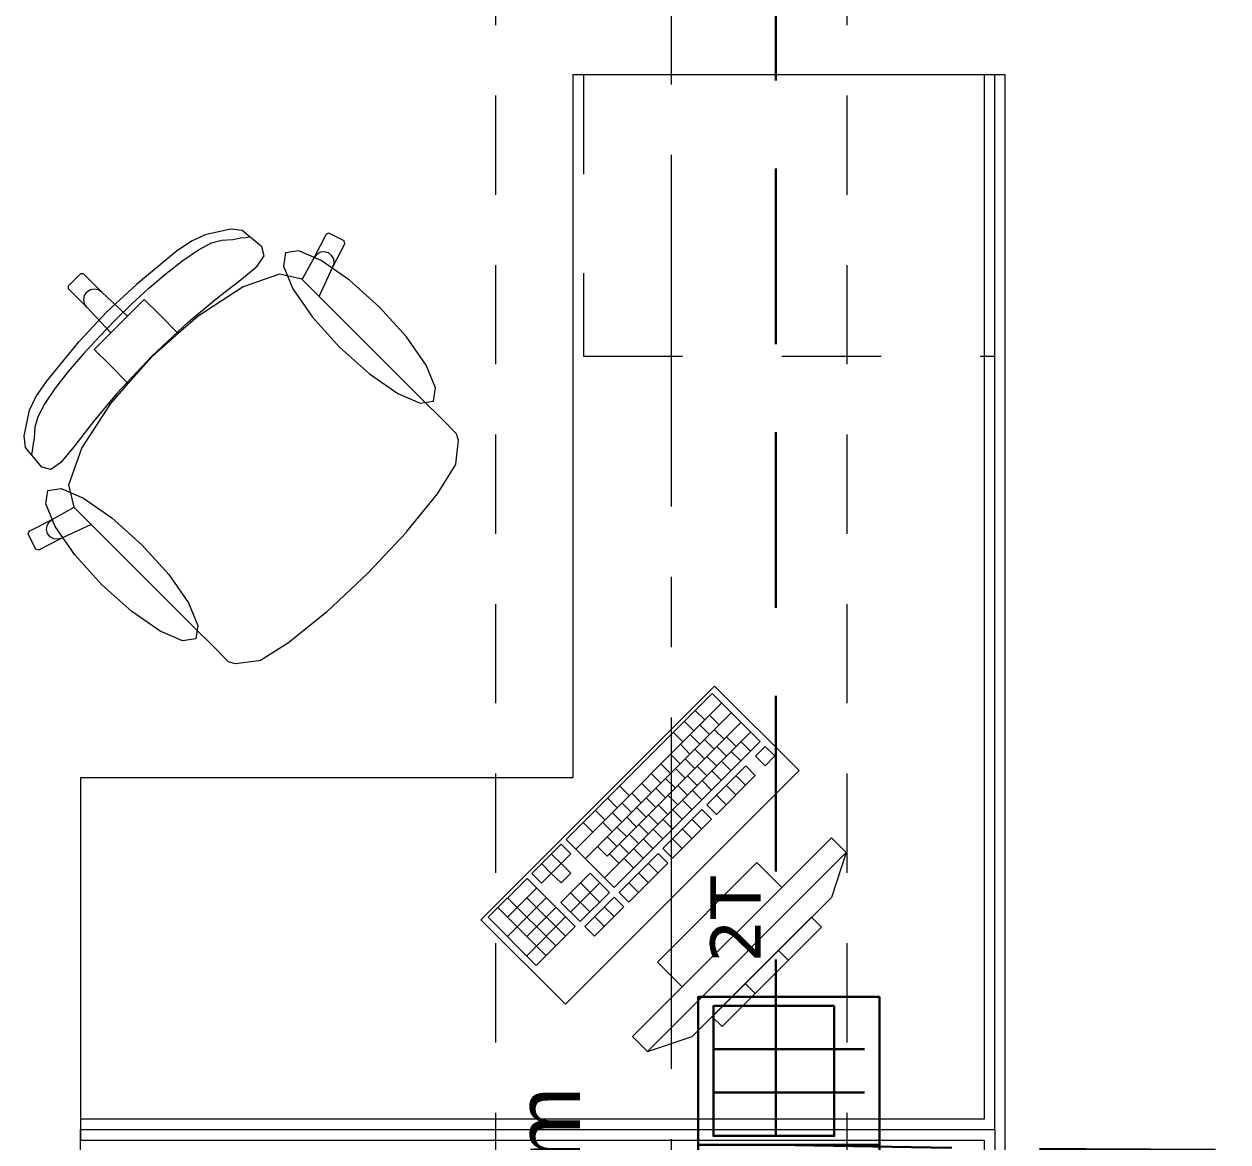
# Model space of a CAD drawing. Header units: inches. Extents: x -19 to 5698, y -728 to 92.
# Drawn here: x 292.899 to 294.611, y 18.946 to 20.536 of the extents above; entities that cross this region are included whole.
import ezdxf

# ---------------------------------------------------------------- set-up
doc = ezdxf.new("R2010")
doc.units = ezdxf.units.IN
doc.header["$MEASUREMENT"] = 0
for name, pattern in [('HIDDEN', [0.375, 0.25, -0.125]), ('Hidden Line', [0.195611, 0.141111, -0.0545]), ('Punto & Raya', [0.65, 0.5, -0.075, 0, -0.075]), ('Rayas', [0.282222, 0.141111, -0.141111])]:
    doc.linetypes.add(name, pattern=pattern)
doc.layers.get('0').update_dxf_attribs({"color": 61})
doc.layers.add('00 conduct tomacorr', color=120, linetype='HIDDEN', lineweight=30)
for name, color, linetype in [('02 _ ARQ _ ALB _ Ejes Generales', 251, 'Continuous'), ('08 _ STR _ EXT _ 09 Vigas', 251, 'Continuous'), ('Interior - Mobiliario', 7, 'Continuous'), ('Notas - Etiquetas', 7, 'Continuous')]:
    doc.layers.add(name, color=color, linetype=linetype)
doc.styles.add('Estilo_Generado_4', font='swisse.ttf')

# ---------------------------------------------------------------- blocks, each defined once
blk = doc.blocks.new('CAJA POP UP 6 MODULOS')
at = {"layer": '00 conduct tomacorr', "linetype": 'Continuous'}
for p, q in [((-0.095, -0.165), (-0.095, -0.0151)), ((-0.052, -0.165), (-0.052, -0.0151)), ((0.052, -0.165), (0.052, -0.0151)), ((0.095, -0.165), (0.095, -0.0151)), ((0, -0.165), (0, -0.18))]:
    blk.add_line(p, q, dxfattribs=at)
for points in [[(-0.147, 0), (0.147, 0), (0.147, -0.18), (-0.147, -0.18)], [(0, 0), (0.147, 0), (0.147, -0.18), (0, -0.18)]]:
    blk.add_lwpolyline(points, close=True, dxfattribs=at)
for points in [[(-0.138, -0.045), (-0.009, -0.045), (-0.009, -0.165), (-0.138, -0.165), (-0.138, -0.045)], [(0.009, -0.045), (0.138, -0.045), (0.138, -0.165), (0.009, -0.165), (0.009, -0.045)]]:
    blk.add_lwpolyline(points, dxfattribs=at)
at = {"color": 1, "insert": (-0.1807, -0.168), "char_height": 0.05, "attachment_point": 1, "rotation": 180}
blk.add_mtext_dynamic_manual_height_columns('{\\fVerdana|b0|i0|c0|p34;2T}', width=0.000481, gutter_width=0.1561, heights=[0], dxfattribs=at)

msp = doc.modelspace()

# ---------------------------------------------------------------- linework, layer by layer
at = {"layer": '00 conduct tomacorr'}
msp.add_line((293.9685, 23.3306, -0.0006), (293.9685, 18.942, -0.0006), dxfattribs=at)
msp.add_arc((294.6623, 53.1704, 0.0006), 34.2354, 268.83889, 274.74118, dxfattribs=at)
at = {"layer": '02 _ ARQ _ ALB _ Ejes Generales', "color": 251, "linetype": 'Punto & Raya', "lineweight": 13, "true_color": 0x636466}
msp.add_line((293.82, 3.05), (293.82, 44.9), dxfattribs=at)
at = {"layer": '08 _ STR _ EXT _ 09 Vigas', "color": 251, "linetype": 'Hidden Line', "lineweight": 13, "true_color": 0x636466}
for p, q in [((293.57, 17.4), (293.57, 29.7)), ((294.07, 17.4), (294.07, 29.7))]:
    msp.add_line(p, q, dxfattribs=at)
at = {"layer": 'Interior - Mobiliario', "color": 175, "linetype": 'Rayas', "lineweight": 13}
for p, q in [((293.6947, 20.4638), (293.6947, 20.0638)), ((293.6947, 20.0638), (294.2797, 20.0638))]:
    msp.add_line(p, q, dxfattribs=at)
at = {"layer": 'Interior - Mobiliario', "color": 175, "linetype": 'Continuous', "lineweight": 13}
for p, q in [((294.2947, 20.4638), (294.2647, 20.4638)), ((294.2647, 20.4638), (294.2647, 18.9788)), ((294.2947, 18.9788), (294.2947, 20.4638)), ((293.1568, 20.2364), (293.1375, 20.2274)), ((293.1929, 20.2441), (293.1568, 20.2364)), ((293.2097, 20.2423), (293.1929, 20.2441)), ((293.2375, 20.2191), (293.2097, 20.2423)), ((293.3289, 20.2371), (293.3119, 20.204)), ((293.3329, 20.2384), (293.3289, 20.2371)), ((293.3543, 20.2276), (293.3329, 20.2384)), ((293.1375, 20.2274), (293.1158, 20.2125)), ((293.1472, 20.2148), (293.166, 20.2247)), ((293.166, 20.2247), (293.1807, 20.2286)), ((293.1807, 20.2286), (293.1961, 20.2298)), ((293.1961, 20.2298), (293.2069, 20.2318)), ((293.2069, 20.2318), (293.2149, 20.2326)), ((293.2149, 20.2326), (293.2194, 20.2334)), ((293.2409, 20.2062), (293.2375, 20.2191)), ((293.3386, 20.1905), (293.3556, 20.2236)), ((293.3556, 20.2236), (293.3543, 20.2276)), ((293.1158, 20.2125), (293.0591, 20.1657)), ((293.1253, 20.1999), (293.1472, 20.2148)), ((293.2309, 20.1918), (293.2409, 20.2062)), ((293.3119, 20.204), (293.2946, 20.173)), ((293.3155, 20.2086), (293.3119, 20.204)), ((293.3207, 20.2115), (293.3155, 20.2086)), ((293.3265, 20.2122), (293.3207, 20.2115)), ((293.3321, 20.2106), (293.3265, 20.2122)), ((293.3367, 20.207), (293.3321, 20.2106)), ((293.3396, 20.2019), (293.3367, 20.207)), ((293.3402, 20.1961), (293.3396, 20.2019)), ((293.1015, 20.1813), (293.1253, 20.1999)), ((293.2086, 20.1732), (293.2309, 20.1918)), ((293.319, 20.1487), (293.3386, 20.1905)), ((293.3386, 20.1905), (293.3402, 20.1961)), ((292.9626, 20.1638), (292.9711, 20.1724)), ((292.9797, 20.1809), (292.9711, 20.1724)), ((292.9839, 20.1809), (292.9797, 20.1809)), ((293.01, 20.1548), (292.9839, 20.1809)), ((293.0768, 20.1602), (293.1015, 20.1813)), ((293.1725, 20.1453), (293.2086, 20.1732)), ((293.2626, 20.1804), (293.2107, 20.1621)), ((293.2946, 20.173), (293.2626, 20.1804)), ((293.2948, 20.1729), (293.2946, 20.173)), ((293.2948, 20.1729), (293.319, 20.1487)), ((292.9626, 20.1596), (292.9626, 20.1638)), ((292.9887, 20.1335), (292.9626, 20.1596)), ((292.9843, 20.1441), (292.9855, 20.1498)), ((292.9855, 20.1498), (292.9888, 20.1547)), ((292.9936, 20.158), (292.9888, 20.1547)), ((292.9994, 20.1592), (292.9936, 20.158)), ((293.0051, 20.1581), (292.9994, 20.1592)), ((293.01, 20.1548), (293.0051, 20.1581)), ((293.0465, 20.1208), (293.01, 20.1548)), ((293.0591, 20.1657), (293.0169, 20.1266)), ((293.0521, 20.1376), (293.0768, 20.1602)), ((293.2107, 20.1621), (293.1468, 20.1207)), ((292.9854, 20.1383), (292.9843, 20.1441)), ((292.9887, 20.1335), (292.9854, 20.1383)), ((293.0226, 20.0969), (292.9887, 20.1335)), ((293.0287, 20.1148), (293.0521, 20.1376)), ((293.0702, 20.1445), (293.0465, 20.1208)), ((293.0913, 20.1233), (293.0702, 20.1445)), ((293.1331, 20.1126), (293.1725, 20.1453)), ((293.4669, 20.0008), (293.319, 20.1487)), ((292.9778, 20.0844), (293.0169, 20.1266)), ((293.0465, 20.1208), (293.0346, 20.1089)), ((293.1187, 20.0959), (293.0913, 20.1233)), ((293.1468, 20.1207), (293.1187, 20.0959)), ((293.0287, 20.1148), (293.0059, 20.0913)), ((293.0226, 20.0969), (293.0346, 20.1089)), ((293.0804, 20.0631), (293.1331, 20.1126)), ((292.931, 20.0277), (292.9778, 20.0844)), ((293.0059, 20.0913), (292.9833, 20.0667)), ((292.999, 20.0733), (293.0226, 20.0969)), ((293.1187, 20.0959), (293.0809, 20.0626)), ((292.9833, 20.0667), (292.9621, 20.042)), ((293.0202, 20.0522), (292.999, 20.0733)), ((293.0475, 20.0248), (293.0202, 20.0522)), ((293.0804, 20.0631), (293.0309, 20.0103)), ((293.0475, 20.0248), (293.0809, 20.0626)), ((292.9621, 20.042), (292.9436, 20.0182)), ((292.9161, 20.006), (292.931, 20.0277)), ((292.9436, 20.0182), (292.9287, 19.9963)), ((293.0228, 19.9966), (293.0475, 20.0248)), ((292.9071, 19.9867), (292.9161, 20.006)), ((292.9287, 19.9963), (292.9187, 19.9775)), ((292.9814, 19.9328), (293.0228, 19.9966)), ((293.0309, 20.0103), (292.9982, 19.971)), ((293.4924, 19.9753), (293.4669, 20.0008)), ((292.8993, 19.9506), (292.9071, 19.9867)), ((292.9148, 19.9627), (292.9137, 19.9473)), ((292.9187, 19.9775), (292.9148, 19.9627)), ((292.9982, 19.971), (292.9703, 19.9349)), ((293.5143, 19.9534), (293.4924, 19.9753)), ((292.9012, 19.9338), (292.8993, 19.9506)), ((292.9137, 19.9473), (292.9117, 19.9366)), ((293.5132, 19.9102), (293.5172, 19.9441)), ((293.5172, 19.9441), (293.5143, 19.9534)), ((292.9244, 19.906), (292.9012, 19.9338)), ((292.9109, 19.9285), (292.9101, 19.924)), ((292.9117, 19.9366), (292.9109, 19.9285)), ((292.9703, 19.9349), (292.9517, 19.9126)), ((292.9631, 19.8809), (292.9814, 19.9328)), ((292.9517, 19.9126), (292.9373, 19.9026)), ((293.5123, 19.908), (293.5132, 19.9102)), ((292.9373, 19.9026), (292.9244, 19.906)), ((293.4874, 19.868), (293.5123, 19.908)), ((292.9705, 19.8489), (292.9631, 19.8809)), ((293.4438, 19.8143), (293.4874, 19.868)), ((292.9395, 19.8316), (292.9705, 19.8489)), ((292.9706, 19.8487), (292.9705, 19.8489)), ((292.9706, 19.8487), (292.9948, 19.8245)), ((292.9064, 19.8146), (292.9395, 19.8316)), ((292.932, 19.8228), (292.9349, 19.8279)), ((292.9349, 19.8279), (292.9395, 19.8316)), ((292.9948, 19.8245), (292.953, 19.8049)), ((293.1426, 19.6766), (292.9948, 19.8245)), ((292.9051, 19.8106), (292.9064, 19.8146)), ((292.9159, 19.7892), (292.9051, 19.8106)), ((292.9313, 19.817), (292.932, 19.8228)), ((292.9328, 19.8113), (292.9313, 19.817)), ((292.9365, 19.8068), (292.9328, 19.8113)), ((293.3883, 19.7552), (293.4432, 19.8135)), ((293.4432, 19.8135), (293.4438, 19.8143)), ((292.953, 19.8049), (292.9199, 19.7879)), ((292.9416, 19.8039), (292.9365, 19.8068)), ((292.9474, 19.8033), (292.9416, 19.8039)), ((292.953, 19.8049), (292.9474, 19.8033)), ((292.9199, 19.7879), (292.9159, 19.7892)), ((293.3883, 19.7552), (293.33, 19.7003)), ((293.3292, 19.6996), (293.2755, 19.6561)), ((293.33, 19.7003), (293.3292, 19.6996)), ((293.1682, 19.6511), (293.1426, 19.6766)), ((293.2755, 19.6561), (293.2354, 19.6311)), ((293.1901, 19.6291), (293.1682, 19.6511)), ((293.1994, 19.6263), (293.1901, 19.6291)), ((293.2333, 19.6303), (293.1994, 19.6263)), ((293.2354, 19.6311), (293.2333, 19.6303)), ((293.8778, 19.5842), (293.67, 19.3765)), ((293.8915, 19.5705), (293.6838, 19.3628)), ((293.9463, 19.5156), (293.8778, 19.5842)), ((293.9052, 19.5568), (293.6975, 19.3491)), ((293.8535, 19.56), (293.8672, 19.5463)), ((293.8742, 19.5532), (293.8879, 19.5395)), ((293.9189, 19.5431), (293.7285, 19.3527)), ((293.8379, 19.5444), (293.8517, 19.5307)), ((293.8603, 19.5393), (293.874, 19.5256)), ((293.9326, 19.5294), (293.7249, 19.3217)), ((293.8224, 19.5288), (293.8361, 19.5151)), ((293.8465, 19.5255), (293.8602, 19.5118)), ((293.8671, 19.5187), (293.8808, 19.505)), ((293.8809, 19.5326), (293.8947, 19.5188)), ((293.8981, 19.5223), (293.9118, 19.5086)), ((293.7386, 19.3079), (293.9463, 19.5156)), ((293.8326, 19.5117), (293.8463, 19.4979)), ((293.8533, 19.5049), (293.867, 19.4911)), ((293.8843, 19.5085), (293.898, 19.4947)), ((293.9049, 19.5017), (293.9186, 19.488)), ((293.9188, 19.5155), (293.9325, 19.5018)), ((293.9532, 19.5088), (293.9393, 19.4949)), ((293.9669, 19.4951), (293.9532, 19.5088)), ((293.8049, 19.484), (293.8186, 19.4702)), ((293.8188, 19.4978), (293.8325, 19.4841)), ((293.8394, 19.491), (293.8531, 19.4773)), ((293.8704, 19.4946), (293.8841, 19.4809)), ((293.8911, 19.4878), (293.9048, 19.4741)), ((293.9393, 19.4949), (293.953, 19.4812)), ((293.953, 19.4812), (293.9669, 19.4951)), ((293.7911, 19.4701), (293.8048, 19.4564)), ((293.8256, 19.4772), (293.8393, 19.4635)), ((293.8427, 19.4669), (293.8564, 19.4532)), ((293.8566, 19.4808), (293.8703, 19.467)), ((293.9255, 19.4811), (293.8701, 19.4257)), ((293.8772, 19.474), (293.8909, 19.4603)), ((293.8838, 19.412), (293.9392, 19.4674)), ((293.9116, 19.4673), (293.9254, 19.4535)), ((293.9392, 19.4674), (293.9255, 19.4811)), ((293.7462, 19.4527), (293.7599, 19.439)), ((293.7772, 19.4563), (293.7909, 19.4425)), ((293.7979, 19.4495), (293.8116, 19.4358)), ((293.8117, 19.4633), (293.8254, 19.4496)), ((293.8289, 19.4531), (293.8426, 19.4394)), ((293.8634, 19.4601), (293.8771, 19.4464)), ((293.8978, 19.4534), (293.9115, 19.4397)), ((293.7289, 19.4354), (293.7426, 19.4216)), ((293.7634, 19.4424), (293.7771, 19.4287)), ((293.784, 19.4356), (293.7977, 19.4219)), ((293.815, 19.4392), (293.8288, 19.4255)), ((293.8357, 19.4324), (293.8494, 19.4187)), ((293.8495, 19.4463), (293.8632, 19.4326)), ((293.8839, 19.4396), (293.8977, 19.4258)), ((293.7116, 19.418), (293.7253, 19.4043)), ((293.7357, 19.4147), (293.7494, 19.401)), ((293.7495, 19.4286), (293.7632, 19.4149)), ((293.7702, 19.4218), (293.7839, 19.4081)), ((293.8012, 19.4254), (293.8149, 19.4117)), ((293.8632, 19.4188), (293.8078, 19.3634)), ((293.8218, 19.4186), (293.8355, 19.4049)), ((293.8769, 19.4051), (293.8632, 19.4188)), ((293.8701, 19.4257), (293.8838, 19.412)), ((293.6943, 19.4007), (293.708, 19.387)), ((293.7218, 19.4009), (293.7356, 19.3872)), ((293.7563, 19.4079), (293.77, 19.3942)), ((293.7735, 19.3977), (293.7872, 19.384)), ((293.7873, 19.4115), (293.8011, 19.3978)), ((293.808, 19.4047), (293.8217, 19.391)), ((293.8215, 19.3497), (293.8769, 19.4051)), ((293.8493, 19.4049), (293.863, 19.3912)), ((293.7286, 19.3802), (293.7423, 19.3665)), ((293.7425, 19.3941), (293.7562, 19.3804)), ((293.7596, 19.3838), (293.7734, 19.3701)), ((293.7941, 19.3909), (293.8078, 19.3772)), ((293.8355, 19.3911), (293.8492, 19.3774)), ((293.6631, 19.3696), (293.6216, 19.328)), ((293.6768, 19.3559), (293.6631, 19.3696)), ((293.67, 19.3765), (293.7386, 19.3079)), ((293.7148, 19.3664), (293.7285, 19.3527)), ((293.7458, 19.37), (293.7595, 19.3563)), ((294.0474, 19.3789), (293.7646, 19.0961)), ((293.7664, 19.3632), (293.7802, 19.3495)), ((293.7803, 19.377), (293.794, 19.3633)), ((293.8078, 19.3634), (293.8215, 19.3497)), ((293.8216, 19.3772), (293.8353, 19.3635)), ((294.0686, 19.3577), (294.0474, 19.3789)), ((293.6493, 19.3557), (293.663, 19.342)), ((293.663, 19.342), (293.6768, 19.3559)), ((293.732, 19.3561), (293.7457, 19.3424)), ((293.8009, 19.3565), (293.7455, 19.3011)), ((293.7526, 19.3493), (293.7663, 19.3356)), ((293.7858, 19.0748), (294.0686, 19.3577)), ((293.8146, 19.3428), (293.8009, 19.3565)), ((294.0686, 19.3577), (294.0474, 19.294)), ((293.6216, 19.328), (293.6353, 19.3143)), ((293.6353, 19.3143), (293.6491, 19.3282)), ((293.6354, 19.3419), (293.6491, 19.3282)), ((293.663, 19.342), (293.6491, 19.3282)), ((293.6491, 19.3282), (293.6629, 19.3145)), ((293.7043, 19.3284), (293.6627, 19.2869)), ((293.6629, 19.3145), (293.6767, 19.3283)), ((293.6767, 19.3283), (293.663, 19.342)), ((293.7317, 19.301), (293.7043, 19.3284)), ((293.7592, 19.2874), (293.8146, 19.3428)), ((293.7732, 19.3288), (293.7869, 19.3151)), ((293.787, 19.3426), (293.8007, 19.3289)), ((293.9414, 19.3435), (293.7999, 19.2021)), ((293.9767, 19.3082), (293.9414, 19.3435)), ((293.6147, 19.3211), (293.5593, 19.2657)), ((293.6832, 19.2525), (293.6147, 19.3211)), ((293.718, 19.3147), (293.6764, 19.2732)), ((293.6904, 19.3146), (293.7178, 19.2872)), ((293.7593, 19.3149), (293.773, 19.3012)), ((293.6421, 19.2937), (293.5867, 19.2383)), ((293.6284, 19.3074), (293.5868, 19.2659)), ((293.6145, 19.2936), (293.6694, 19.2387)), ((293.6766, 19.3007), (293.704, 19.2733)), ((293.6901, 19.2595), (293.7317, 19.301)), ((293.7385, 19.2942), (293.697, 19.2526)), ((293.7523, 19.2804), (293.7385, 19.2942)), ((293.7455, 19.3011), (293.7592, 19.2874)), ((293.8353, 19.1668), (293.9767, 19.3082)), ((294.0474, 19.294), (293.8494, 19.0961)), ((293.5731, 19.2796), (293.6417, 19.211)), ((293.587, 19.2934), (293.6555, 19.2249)), ((293.6558, 19.28), (293.6143, 19.2384)), ((293.6627, 19.2869), (293.6901, 19.2595)), ((293.7107, 19.2389), (293.7523, 19.2804)), ((293.7247, 19.2803), (293.7384, 19.2666)), ((293.5593, 19.2657), (293.6278, 19.1972)), ((293.6695, 19.2663), (293.6141, 19.2109)), ((293.7108, 19.2665), (293.7246, 19.2527)), ((294.0191, 19.2658), (293.8777, 19.1243)), ((294.0333, 19.2516), (294.0191, 19.2658)), ((293.6278, 19.1972), (293.6832, 19.2525)), ((293.697, 19.2526), (293.7107, 19.2389)), ((293.8919, 19.1102), (294.0333, 19.2516)), ((293.972, 19.2186), (293.9861, 19.2045)), ((293.7999, 19.2021), (293.8353, 19.1668)), ((293.9249, 19.1715), (293.939, 19.1573)), ((293.8777, 19.1243), (293.8919, 19.1102)), ((293.7646, 19.0961), (293.7858, 19.0748)), ((293.7858, 19.0748), (293.8494, 19.0961)), ((292.9797, 18.9788), (292.9797, 18.9488)), ((294.2647, 18.9788), (292.9797, 18.9788)), ((294.2947, 18.9488), (294.2947, 18.9788)), ((292.9797, 18.9488), (294.2647, 18.9488)), ((294.2647, 18.9488), (294.2647, 17.4638)), ((294.2947, 17.4638), (294.2947, 18.9488))]:
    msp.add_line(p, q, dxfattribs=at)
at = {"layer": 'Interior - Mobiliario', "color": 175, "linetype": 'Continuous', "lineweight": 13, "flags": 128}
for points in [[(294.2797, 18.9638), (294.2797, 20.4638), (293.6797, 20.4638), (293.6797, 19.4638), (292.9797, 19.4638), (292.9797, 18.9638)], [(293.4048, 20.1336), (293.3623, 20.1718), (293.322, 20.1998), (293.2899, 20.2134), (293.271, 20.2105), (293.2681, 20.1916), (293.2817, 20.1595), (293.3097, 20.1192), (293.3479, 20.0767), (293.3904, 20.0385), (293.4307, 20.0105), (293.4628, 19.9969), (293.4817, 19.9998), (293.4846, 20.0187), (293.471, 20.0508), (293.443, 20.0911)], [(293.0099, 19.7387), (292.9717, 19.7812), (292.9437, 19.8215), (292.9301, 19.8536), (292.933, 19.8725), (292.9519, 19.8754), (292.984, 19.8618), (293.0243, 19.8338), (293.0668, 19.7956), (293.105, 19.7531), (293.133, 19.7128), (293.1466, 19.6807), (293.1437, 19.6618), (293.1248, 19.6589), (293.0927, 19.6725), (293.0524, 19.7005)], [(294.0015, 19.4744), (293.8813, 19.5946), (293.5489, 19.2622), (293.6691, 19.142)], [(294.2797, 18.9638), (294.2797, 17.4638), (293.6797, 17.4638), (293.6797, 18.4638), (292.9797, 18.4638), (292.9797, 18.9638)]]:
    msp.add_lwpolyline(points, close=True, dxfattribs=at)

# ---------------------------------------------------------------- block references
at = {"layer": '00 conduct tomacorr', "xscale": 1.432830642179531, "yscale": 1.432830642179531, "zscale": 1.432830642179531, "rotation": 269.9999999999999}
msp.add_blockref('CAJA POP UP 6 MODULOS', (294.116, 18.942, -0.0006), dxfattribs=at)

# ---------------------------------------------------------------- texts
at = {"layer": 'Notas - Etiquetas', "color": 171, "linetype": 'Continuous', "lineweight": 13, "insert": (293.5976, 17.7465), "char_height": 0.0925, "attachment_point": 1, "rotation": 90, "style": 'Estilo_Generado_4'}
msp.add_mtext('\\A1;{\\pql;\\fSwis721 Ex BT|b0|i0|c0|p34;VIGA-103\\fSwis721 Ex BT|b0|i0|c0|p34; \\fSwis721 Ex BT|b0|i0|c0|p34;0.90\\fSwis721 Ex BT|b0|i0|c0|p34;x\\fSwis721 Ex BT|b0|i0|c0|p34;0.50\\fSwis721 Ex BT|b0|i0|c0|p34;m}', dxfattribs=at)

doc.saveas('drawing.dxf')
